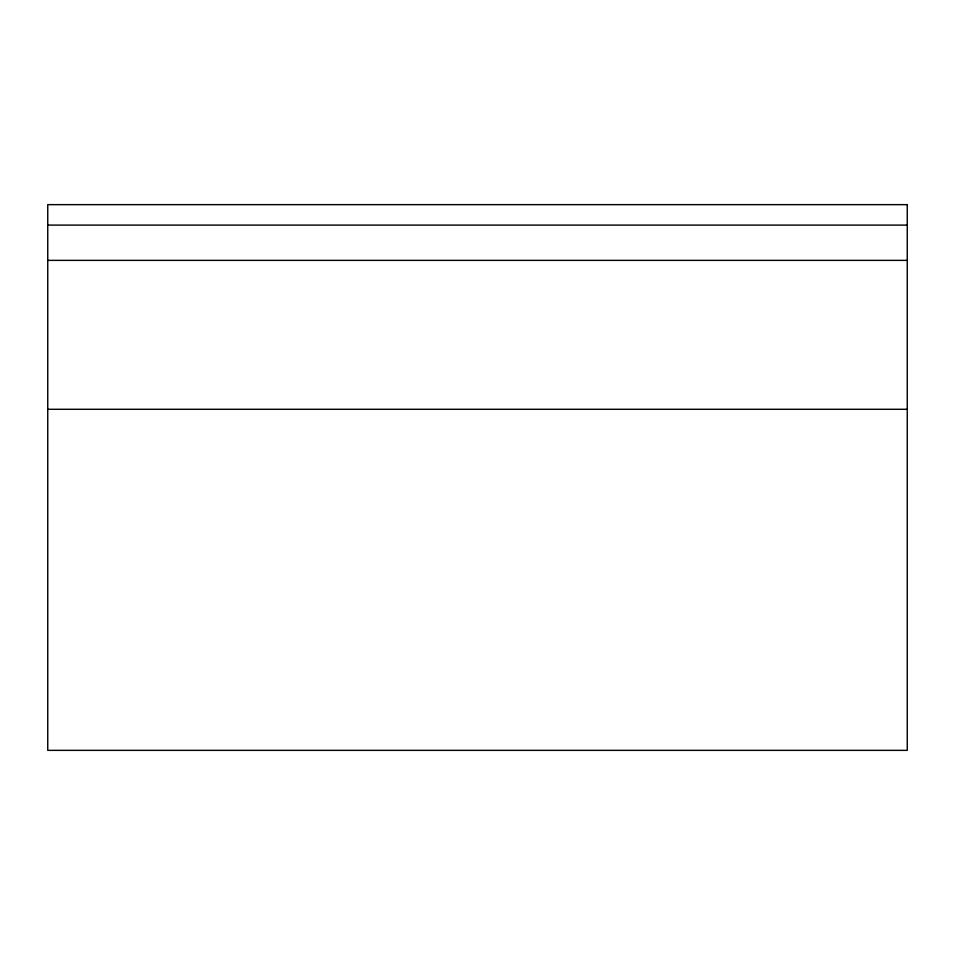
<?xml version="1.0" encoding="UTF-8"?>
<svg xmlns="http://www.w3.org/2000/svg" width="955" height="955" viewBox="0 0 955 955"><rect width="100%" height="100%" fill="white"/><g stroke="black" fill="none" stroke-linecap="round" stroke-linejoin="round"><path stroke-width="1.43" d="M47.75 225.105L907.25 225.105M47.75 260.369L907.25 260.369M47.75 409.289L907.25 409.289M907.25 204.645L47.75 204.645L47.75 750.355L907.25 750.355L907.25 204.645"/></g></svg>
